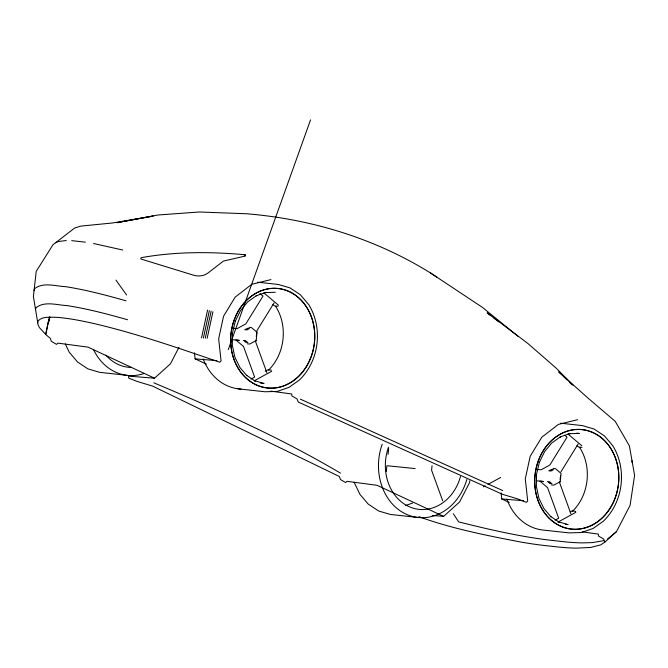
<?xml version="1.0" encoding="UTF-8"?>
<svg xmlns="http://www.w3.org/2000/svg" width="668" height="668" viewBox="0 0 668 668"><rect width="100%" height="100%" fill="white"/><g stroke="black" fill="none" stroke-linecap="round" stroke-linejoin="round"><path stroke-width="1" d="M255.902 340.204L255.719 342.016L266.841 372.635M256.278 336.589L256.888 330.71L274.039 302.938M386.288 471.533L386.889 465.721L415.17 468.569M388.058 454.424L388.659 448.604M432.054 465.705L431.586 470.222L442.709 500.85M559.951 481.327L559.767 483.139L570.889 513.759M560.135 479.524L560.527 475.758M245.298 255.184L244.279 254.667C210.119 251.677 175.759 251.527 141.9 257.556A1.186 0.818 -10.9 0 0 141.407 259.167L193.227 275.091A14.404 11.957 6.4 0 0 208.09 272.936L223.421 261.088L245.356 256.019L245.014 254.9M469.829 480.701L469.529 482.697L459.576 501.96L443.635 516.389L432.204 515.471M48.372 321.458L45.708 334.484L50.209 338.284L51.411 341.39L56.571 344.387L57.907 343.127L88.026 347.135L154.533 378.205L170.474 363.784L179.007 347.268M49.39 317.225L45.708 334.484L39.663 327.913L38.143 325.174L33.4 296.55L36.214 271.375L52.947 244.797L74.707 227.972L80.786 226.11L112.491 222.987L153.114 216.073L117.009 222.686L157.99 215.004L199.256 211.99L246.425 213.752C311.363 219.02 375.007 238.509 430.501 272.953L482.513 307.43L518.067 336.363M48.772 321.183L49.749 317.049L48.973 321.049M49.073 320.982L49.925 317.049M201.527 337.891L207.581 310.036M203.406 338.016L209.368 310.595M205.285 338.142L211.146 311.163M207.163 338.267L212.933 311.731M235.328 321.133L232.497 333.065L232.33 345.272L234.869 357.121L239.854 367.433L246.884 375.666L246.509 375.307L255.234 381.094L254.349 380.668L264.044 383.499L260.311 383.023M539.368 462.256L536.546 474.188L536.379 486.404L538.917 498.245L543.902 508.557L550.933 516.79L550.557 516.431L559.275 522.217L558.39 521.791L568.092 524.622L565.37 524.263M33.976 290.747L34.494 288.793C43.053 281.821 55.753 286.23 65.765 286.689C86.164 289.904 106.17 295.181 126.018 300.817M35.521 309.685L36.039 307.731C44.597 300.759 57.298 305.167 67.309 305.627C87.708 308.841 107.715 314.119 127.563 319.755M37.642 322.828L38.16 320.865C42.535 316.131 49.941 317.4 55.753 317.267C69.447 318.202 82.924 321.041 96.275 324.08C138.209 334.1 179.041 348.245 219.739 362.231L221.075 360.979L218.653 338.81L223.555 316.231L235.153 297.135L251.752 284.309L270.949 279.6M228.289 349.598L310.553 119.856M244.922 255.811L245.348 255.318M235.295 321.199L240.572 310.478L247.653 301.911L256.762 295.465L256.036 295.832L266.156 292.342L265.196 292.567M277.429 391.356L289.019 387.348L299.423 379.992C319.262 360.812 323.22 328.097 308.75 304.641L300.416 294.805L290.021 287.908L278.305 284.468L257.514 282.188M539.343 462.323L544.62 451.601L551.693 443.034L560.811 436.588M581.477 532.48L593.067 528.471L603.471 521.115C623.311 501.935 627.269 469.22 612.798 445.765L604.465 435.928L594.069 429.031L582.346 425.591L560.527 423.195M418.769 516.648C451.802 528.63 486.513 535.469 520.973 542.074A290.672 43.462 19.7 0 0 551.1 546.207A290.672 43.462 19.7 0 0 576.526 548.144L590.771 547.434L600.699 544.871L604.874 542.14L616.514 531.603L630.091 505.334L634.6 475.315L629.39 445.898L615.22 421.341L587.898 398.003L558.707 371.876L561.671 374.74M560.928 471.833L578.087 444.061M616.514 531.603L607.295 539.185M251.009 379.073L254.633 377.086L243.511 346.467L235.879 339.987L239.303 340.363L232.23 339.645M265.229 371.266L267.943 369.78L271.367 370.156M254.817 380.501L271.751 371.208M555.058 520.197L558.673 518.209L547.551 487.59L539.928 481.11L543.351 481.486L536.279 480.768M570.18 511.897L571.992 510.903L575.407 511.279L575.791 512.331L557.955 522.117M483.482 486.822L485.294 485.836M487.999 484.358L500.641 477.478M560.602 436.738L560.085 436.955L570.205 433.465L569.245 433.691M55.661 242.693L58.208 241.549L66.257 240.522M405.726 505.442L412.599 503.079M603.697 540.663L592.316 542.608L582.346 542.884A290.672 43.462 19.7 0 1 556.92 540.938C523.687 537.565 491.047 529.975 458.682 521.917L453.347 513.759M577.578 419.696L558.381 424.405L541.781 437.239L530.183 456.327L525.282 478.906L527.703 501.075L526.367 502.328L517.917 498.971L502.478 494.312L298.245 402.044L297.051 398.938L291.891 395.94L291.707 393.97L270.64 391.131M581.168 532.555L568.961 532.88L542.157 529.949A54.066 45.332 -83.8 0 1 506.87 499.079M264.845 292.576L275.274 292.292M276.953 391.44L264.92 391.757L238.117 388.826M568.894 433.699L579.323 433.415M578.964 433.423L576.584 433.181M154.533 378.205L128.54 376.126L128.724 378.096L137.174 381.453L152.605 386.112L339.311 476.468L340.513 479.566L345.665 482.572L347.009 481.311L377.128 485.319L443.635 516.389M194.438 352.838L195.098 358.85L216.916 360.636M501.067 492.934L501.726 498.946L523.545 500.733M71.727 240.647L85.404 242.142M233.007 328.28L237.048 328.681L245.841 323.863L263 296.083L259.86 293.419M537.055 469.404L541.097 469.813L549.889 464.986L567.04 437.206L564.685 435.21M277.963 306.27L274.548 305.894L272.978 304.566M248.939 327.303L251.469 327.579L257.03 332.297L256.186 340.521L249.782 344.045L247.252 343.769M247.051 328.339L249.581 328.623M245.874 328.99L248.404 329.266M244.663 329.658L247.193 329.934M243.327 340.446L245.866 340.722M244.354 341.315L246.884 341.59M245.406 342.208L247.937 342.484M126.644 375.291L99.674 372.326L87.951 368.895L77.555 361.998L69.263 352.236L65.255 343.895M582.012 447.393L578.588 447.017L577.018 445.69M552.987 468.427L555.517 468.702L561.07 473.42L560.227 481.645L553.83 485.168L551.292 484.893M551.092 469.462L553.63 469.746M549.914 470.113L552.453 470.389M548.704 470.781L551.242 471.057M547.376 481.57L549.906 481.845M548.403 482.438L550.933 482.714M549.447 483.331L551.985 483.607M417.308 517.399L390.329 514.435L378.614 511.003L368.135 504.014L359.927 494.345L354.149 482.329M582.287 531.903L598.336 534.066L598.52 536.037L603.68 539.034L604.874 542.14M93.545 243.511L122.728 250.024M153.79 382.806C217.534 409.601 280.919 437.891 340.496 473.153M300.383 399.163L502.72 490.571M244.488 254.7L245.239 255.076M244.279 254.667L244.872 254.951M501.726 498.946L509.216 502.445M195.098 358.85L206.337 364.102M430.501 272.953L436.596 277.061M490.487 315.413L487.189 312.858L527.595 343.252L556.202 368.151L572.935 385.144M493.794 317.96L498.745 321.784M567.917 433.958L581.82 445.765M263.868 292.834L278.556 305.309M563.149 376.167L566.848 379.75M569.804 382.605L572.025 384.76M115.965 280.101L126.594 295.014M631.995 460.603L632.095 462.632M144.355 373.42A54.066 45.332 -83.8 0 1 93.787 350.166M131.654 367.442A45.883 38.477 -83.8 0 1 105.895 355.142M460.519 476.509A45.883 38.477 -83.8 0 1 410.177 507.137A45.883 38.477 -83.8 0 1 388.5 447.201M466.857 479.424A54.066 45.332 -83.8 0 1 407.463 514.761A54.066 45.332 -83.8 0 1 382.188 444.253M579.715 447.568A45.883 38.477 -83.8 0 1 572.509 511.287M275.675 306.445A45.883 38.477 -83.8 0 1 268.469 370.164M241.056 389.085A54.066 45.332 -83.8 0 1 203.181 358.933M609.734 508.841A50.067 41.975 -83.8 0 0 582.855 429.666A50.067 41.975 -83.8 0 0 537.615 499.539A50.067 41.975 -83.8 0 0 609.734 508.841A49.975 41.909 -83.8 0 0 582.897 429.758A49.975 41.909 -83.8 0 0 537.74 499.514A49.975 41.909 -83.8 0 0 609.734 508.799M305.685 367.717A50.067 41.975 -83.8 0 0 278.806 288.543A50.067 41.975 -83.8 0 0 233.575 358.415A50.067 41.975 -83.8 0 0 305.685 367.717A49.975 41.909 -83.8 0 0 278.857 288.634A49.975 41.909 -83.8 0 0 233.7 358.39A49.975 41.909 -83.8 0 0 305.685 367.676"/></g></svg>
